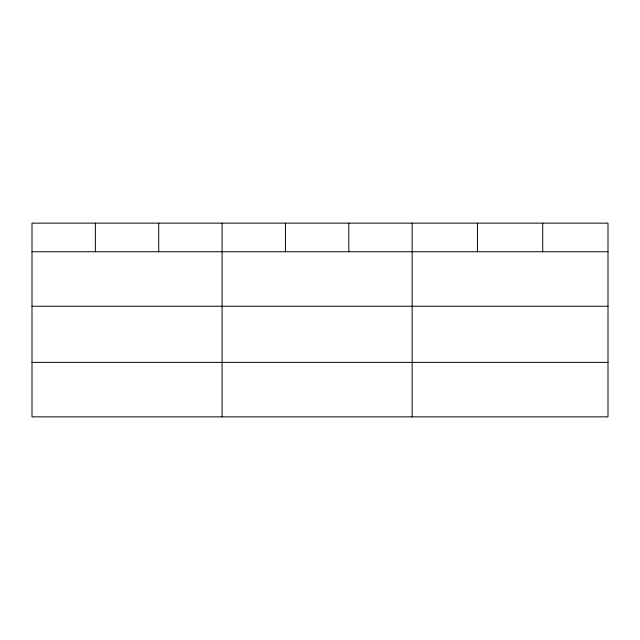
<?xml version="1.0" encoding="UTF-8"?>
<svg xmlns="http://www.w3.org/2000/svg" width="640" height="640" viewBox="0 0 640 640"><rect width="100%" height="100%" fill="white"/><g stroke="black" fill="none" stroke-linecap="round" stroke-linejoin="round"><path stroke-width="0.96" d="M608 306.232L608 223.136L32 223.136L32 416.864L608 416.864L608 306.232L32 306.232M32 251.744L608 251.744M32 362.376L608 362.376M542.72 223.136L542.72 251.744M477.44 223.136L477.44 251.744M412.16 223.136L412.16 416.864M348.8 223.136L348.8 251.744M285.44 223.136L285.44 251.744M222.08 223.136L222.08 416.864M158.72 223.136L158.72 251.744M95.36 223.136L95.36 251.744"/></g></svg>
